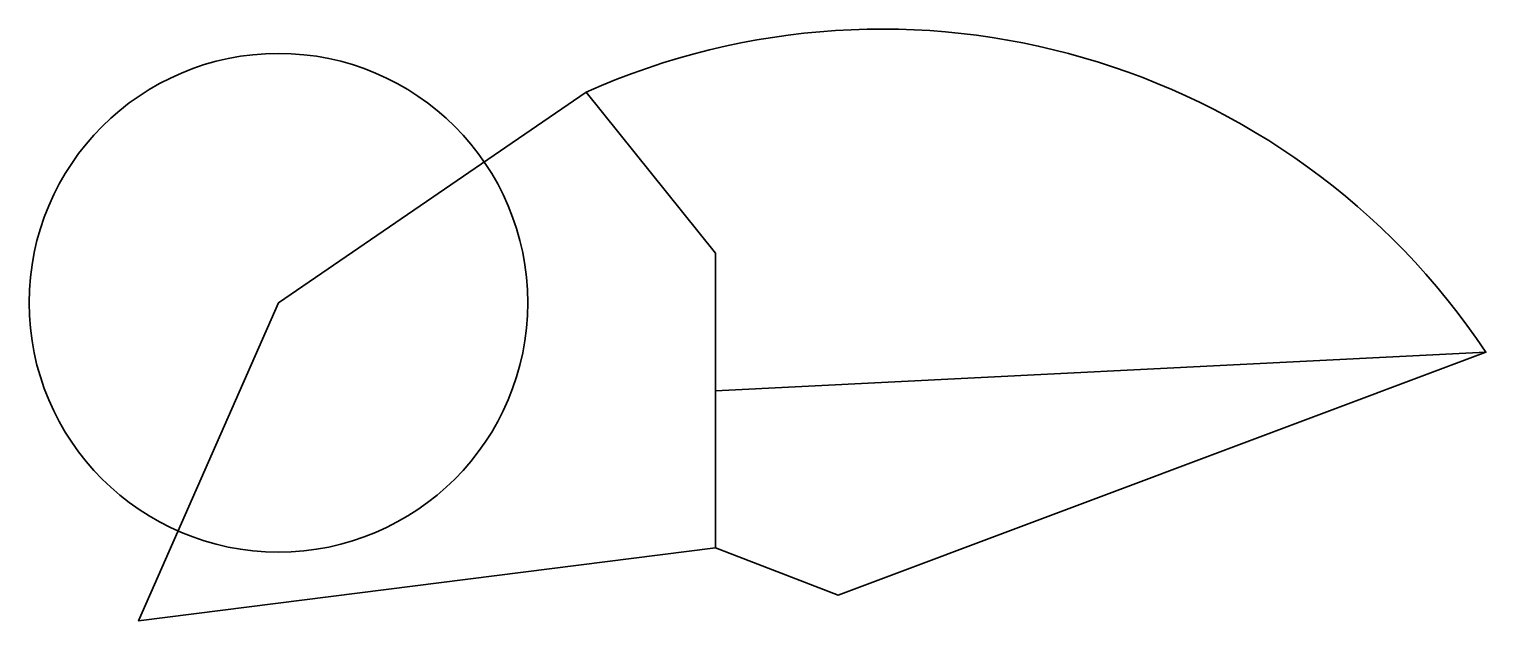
# Model space of a CAD drawing. Header units: feet. Extents: x 895 to 3688, y 1206 to 2340.
import ezdxf

# ---------------------------------------------------------------- set-up
doc = ezdxf.new("R2010")
doc.units = ezdxf.units.FT
doc.layers.add('63', color=7, linetype='Continuous', lineweight=35)

msp = doc.modelspace()

# ---------------------------------------------------------------- linework, layer by layer
at = {"layer": '63'}
msp.add_lwpolyline([(2210.956, 1910.444), (2210.956, 1345.908), (2210.956, 1646.719), (3688.063, 1720.892), (2446.138, 1255.253), (2210.956, 1345.908), (1105.189, 1205.804), (1373.379, 1815.668), (1963.396, 2219.496)], close=True, dxfattribs=at)
msp.add_circle((1373.379, 1815.668), 477.972, dxfattribs=at)
msp.add_arc((2530.341, 948.449), 1391.757, 33.71159, 114.03905, dxfattribs=at)

doc.saveas('drawing.dxf')
